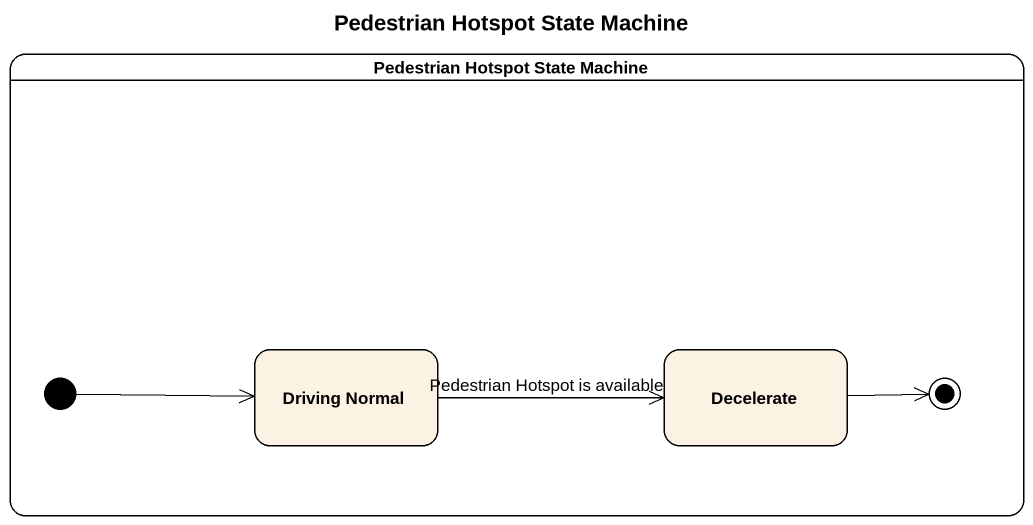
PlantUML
@startuml
title Pedestrian Hotspot State Machine
hide empty description
state "Pedestrian Hotspot State Machine" as Pedestrian_Hotspot_State {
  state "Driving Normal" as Driving_Normal
  state Decelerate
  [*] -right-> Driving_Normal
  Decelerate -right-> [*]
}
Driving_Normal -right-> Decelerate : Pedestrian Hotspot is available
@enduml
